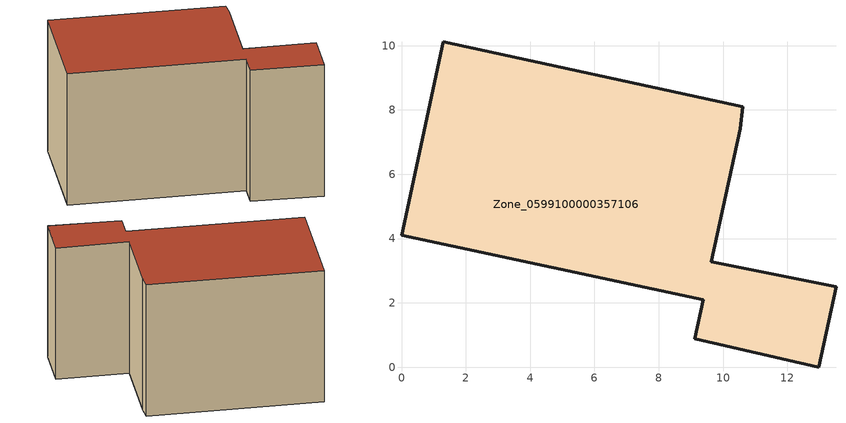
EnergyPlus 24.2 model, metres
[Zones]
Zone_0599100000357106
 floor ground (C_G): 13.51,2.5 12.97,0 9.12,0.89 9.38,2.09 0,4.11 1.29,10.12 10.61,8.11 10.53,7.42 9.64,3.28 z0
 wall outside (C_F): 12.97,0 13.51,2.5 9.64,3.28 10.53,7.42 10.61,8.11 1.29,10.12 0,4.11 9.38,2.09 9.12,0.89 12.97,0 z0:7.84
 roof outside (C_R): 10.53,7.42 10.61,8.11 1.29,10.12 0,4.11 9.38,2.09 9.12,0.89 12.97,0 13.51,2.5 9.64,3.28 z7.84
[BUILDING]
Pand.0599100000357106: North Axis=0; Terrain=City; Loads Convergence Tolerance Value=0.04; Temperature Convergence Tolerance Value=0.4; Solar Distribution=FullExterior; Maximum Number of Warmup Days=25; Minimum Number of Warmup Days=1
[Site:Location]
Rotterdam.The.Hague.AP_ZH_NLD Design_Conditions: Latitude=51.96; Longitude=4.45; Time Zone=1; Elevation=-4.5
[SITE:GROUNDTEMPERATURE:BUILDINGSURFACE]
18, 18, 18, 18, 18, 18, 18, 18, 18, 18, 18, 18
[MATERIAL] Thermal Absorptance=0.9; Solar Absorptance=0.7; Visible Absorptance=0.7
Name | Roughness | Thickness | Conductivity | Density | Specific Heat
G.TI.1992-2005 | MediumSmooth | 0.15 | 0.06 | 540 | 1210
F.TI.1992-2005 | Rough | 0.3 | 0.12 | 1920 | 840
R.TI.1992-2005 | MediumRough | 0.2 | 0.08 | 1500 | 1000
[CONSTRUCTION]
C_G: G.TI.1992-2005
C_F: F.TI.1992-2005
C_R: R.TI.1992-2005
[ZONE]
Zone_0599100000357106: Type=1; Multiplier=1; Ceiling Height=Autocalculate; Volume=Autocalculate; Floor Area=autocalculate; Part of Total Floor Area=Yes
[ZONEINFILTRATION:DESIGNFLOWRATE]
Infil_Zone_0599100000357106: Zone or ZoneList or Space or SpaceList=Zone_0599100000357106; Schedule=AlwaysOn; Design Flow Rate Calculation Method=Flow/Area; Flow Rate per Floor Area=0.0015; Constant Term Coefficient=1; Temperature Term Coefficient=0; Velocity Term Coefficient=0; Velocity Squared Term Coefficient=0
[HVACTEMPLATE:ZONE:IDEALLOADSAIRSYSTEM]
Zone_0599100000357106: Maximum Heating Supply Air Temperature=50; Minimum Cooling Supply Air Temperature=13; Maximum Heating Supply Air Humidity Ratio=0.0156; Minimum Cooling Supply Air Humidity Ratio=0.0077; Heating Limit=NoLimit; Cooling Limit=NoLimit; Dehumidification Control Type=ConstantSensibleHeatRatio; Cooling Sensible Heat Ratio=0.7; Dehumidification Setpoint=60; Humidification Control Type=None; Humidification Setpoint=30; Outdoor Air Method=None; Outdoor Air Flow Rate per Person=0.00944; Outdoor Air Flow Rate per Zone Floor Area=0; Outdoor Air Flow Rate per Zone=0; Demand Controlled Ventilation Type=None; Outdoor Air Economizer Type=NoEconomizer; Heat Recovery Type=None; Sensible Heat Recovery Effectiveness=0.7; Latent Heat Recovery Effectiveness=0.65
[ZONECONTROL:THERMOSTAT]
ThermostatControl_Zone_0599100000357106: Zone or ZoneList=Zone_0599100000357106; Control Type Schedule=DualSetpointControlType; Control 1=Thermostat_Zone_0599100000357106; Temperature Difference Between Cutout And Setpoint=0
[THERMOSTATSETPOINT:DUALSETPOINT]
Thermostat_Zone_0599100000357106: Heating Setpoint Temperature Schedule=HeatingSetpoint_Zone_0599100000357106; Cooling Setpoint Temperature Schedule=CoolingSetpoint_Zone_0599100000357106
[SCHEDULE:COMPACT]
HeatingSetpoint_Zone_0599100000357106: Through: 12/31, For: AllDays, Until: 24:00, 21
CoolingSetpoint_Zone_0599100000357106: Through: 12/31, For: AllDays, Until: 24:00, 24
DualSetpointControlType: Through: 12/31, For: AllDays, Until: 24:00, 4
AlwaysOn: Through: 12/31, For: AllDays, Until: 24:00, 1
